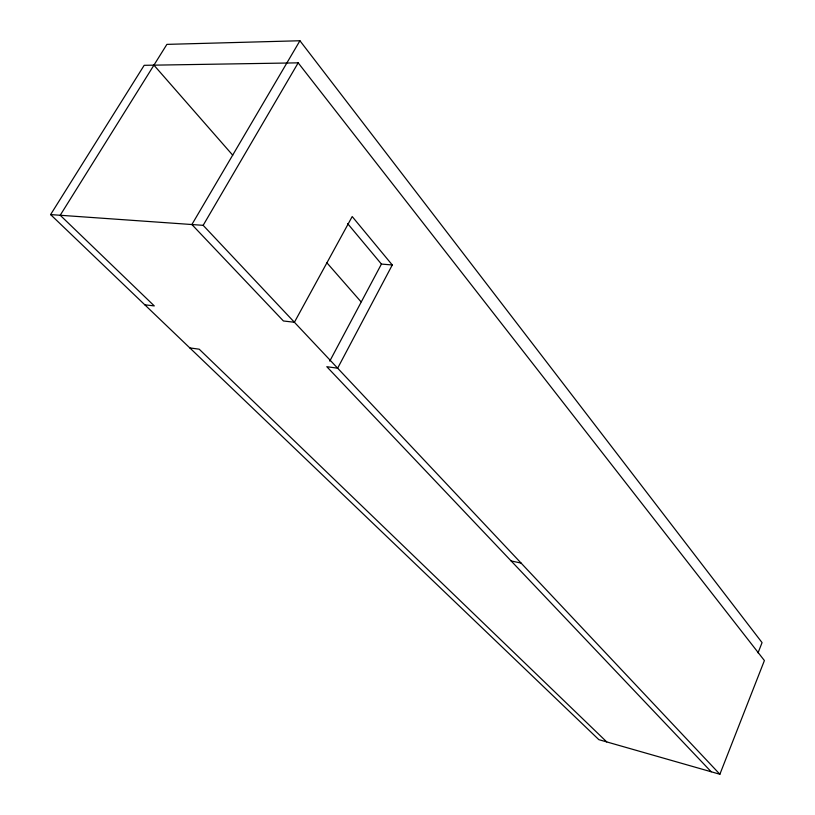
<?xml version="1.0" encoding="UTF-8"?>
<svg xmlns="http://www.w3.org/2000/svg" width="815" height="815" viewBox="0 0 815 815"><rect width="100%" height="100%" fill="white"/><g stroke="black" fill="none" stroke-linecap="round" stroke-linejoin="round"><path stroke-width="1.22" d="M719.879 774.25L764.399 660.547L298.178 62.847L144.184 65.312L50.601 214.589L598.862 739.663L719.879 774.25L203.159 225.327L50.601 214.589M758.032 652.856L762.066 642.617L299.93 40.75L166.892 44.377L60.218 215.262L154.28 305.91L144.805 304.8M299.93 40.75L191.882 224.533L283.416 320.978L294.409 322.261L352.202 216.556L392.28 264.977L337.644 368.186L326.805 366.709L711.21 771.774M329.769 361.127L381.43 264.07L392.28 264.977M203.159 225.327L298.178 62.847M189.814 347.913L199.206 349.197L606.737 741.915M511.127 560.944L521.101 563.084M153.923 65.149L232.744 155.217M326.662 262.532L361.045 301.815M347.628 223.595L381.43 264.07"/></g></svg>
